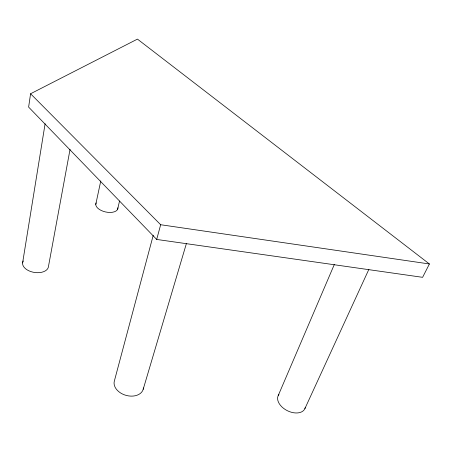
<?xml version="1.0" encoding="UTF-8"?>
<svg xmlns="http://www.w3.org/2000/svg" width="452" height="452" viewBox="0 0 452 452"><rect width="100%" height="100%" fill="white"/><g stroke="black" fill="none" stroke-linecap="round" stroke-linejoin="round"><path stroke-width="0.68" d="M30.583 93.756L28.623 107.096L156.691 239.441L422.603 277.325L429.4 263.974L137.448 39.109L30.583 93.756L160.669 224.729L429.4 263.974M22.6 262.911L45.11 123.729M70.054 149.329L48.488 266.352A13.063 7.786 9 0 1 33.16 272.217A13.063 7.786 9 0 1 23.267 260.968M95.762 204.417L100.773 180.936M117.622 209.282L119.531 201.044M153.251 235.232L114.446 380.691A15.006 10.577 16.2 0 0 126.6 395.517A15.006 10.577 16.2 0 0 143.448 387.929M156.691 239.441L160.669 224.729M143.194 389.291L186.427 243.447M278.268 395.46L334.35 264.414M304.891 408.636L368.866 269.369M117.921 207.762A11.277 5.938 12.6 0 1 105.57 211.96A11.277 5.938 12.6 0 1 96.123 202.908M305.292 407.444A14.854 9.498 26.8 0 1 287.415 410.744A14.854 9.498 26.8 0 1 278.935 394.421"/></g></svg>
